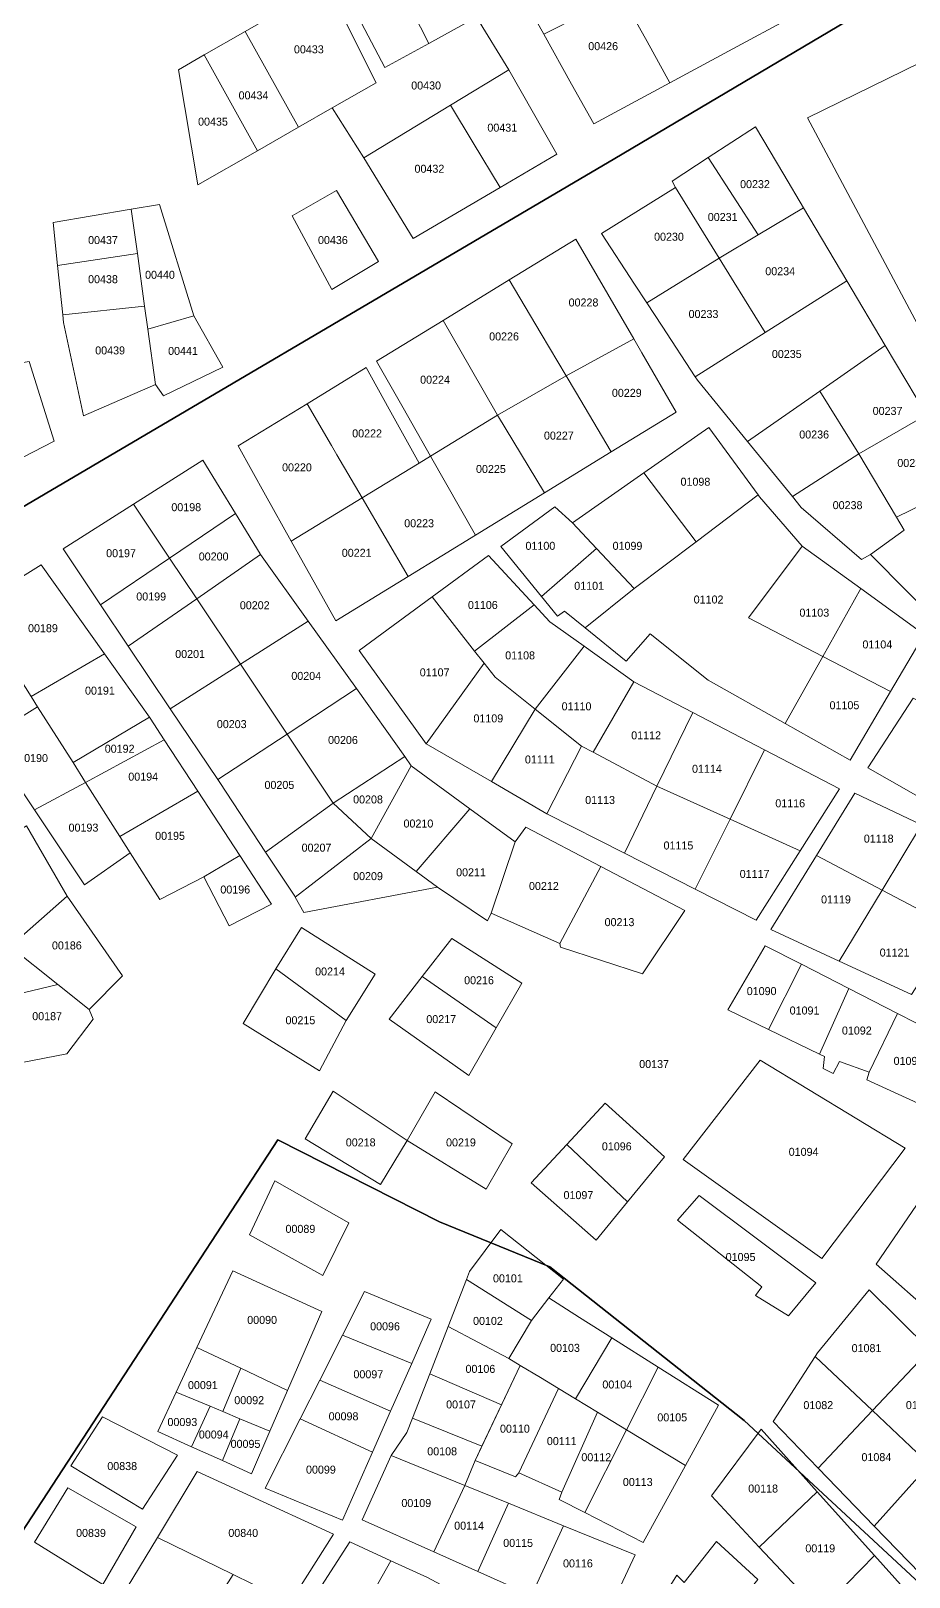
# Model space of a CAD drawing. Header units: metres. Extents: x 245225 to 248406, y 1633796 to 1637634.
# Drawn here: x 247162.7 to 247327.2, y 1635760.9 to 1636050.7 of the extents above; entities that cross this region are included whole.
import ezdxf
from ezdxf.enums import TextEntityAlignment as Align

# ---------------------------------------------------------------- set-up
doc = ezdxf.new("R2010")
doc.units = ezdxf.units.M
doc.header["$MEASUREMENT"] = 0
doc.layers.add('historique_numero_parcelle', color=7, linetype='Continuous')
doc.layers.add('limites_sections', color=7, linetype='Continuous')
doc.layers.add('LIMITES_PARCELLES', color=7, linetype='Continuous', lineweight=0, true_color=0xffffff)
doc.styles.add('Style-FANCY', font='FANCY.shx')

msp = doc.modelspace()

# ---------------------------------------------------------------- linework, layer by layer
at = {"layer": 'limites_parcelles', "flags": 128}
for points in [[(247294.962, 1636047.767), (247282.394, 1636040.986), (247278.127, 1636048.706), (247273.282, 1636057.472), (247284.586, 1636066.273), (247302.214, 1636077.021), (247304.04, 1636052.666), (247294.962, 1636047.767)], [(247237.224, 1636048.36), (247246.163, 1636053.261), (247252.248, 1636043.405), (247241.329, 1636036.791), (247225.062, 1636026.935), (247219.138, 1636036.277), (247227.363, 1636041.004), (247218.137, 1636059.456), (247219.638, 1636061.728), (247229.031, 1636043.868), (247237.224, 1636048.36)], [(247219.138, 1636036.277), (247212.838, 1636032.655), (247202.842, 1636050.629), (247218.137, 1636059.456), (247227.363, 1636041.004), (247219.138, 1636036.277)], [(247282.394, 1636040.986), (247268.123, 1636033.285), (247263.971, 1636040.759), (247258.796, 1636050.074), (247273.282, 1636057.472), (247278.127, 1636048.706), (247282.394, 1636040.986)], [(247353.143, 1636012.295), (247342.12, 1636003.819), (247328.779, 1635995.775), (247308.191, 1636034.442), (247332.268, 1636046.216), (247353.143, 1636012.295)], [(247250.635, 1636021.367), (247245.571, 1636029.761), (247241.329, 1636036.791), (247252.248, 1636043.405), (247261.244, 1636027.597), (247250.635, 1636021.367)], [(247250.635, 1636021.367), (247234.322, 1636011.788), (247225.062, 1636026.935), (247241.329, 1636036.791), (247245.571, 1636029.761), (247250.635, 1636021.367)], [(247298.946, 1636012.489), (247289.579, 1636026.965), (247298.401, 1636032.722), (247303.706, 1636023.779), (247307.399, 1636017.552), (247298.946, 1636012.489)], [(247298.946, 1636012.489), (247291.631, 1636008.108), (247289.486, 1636011.581), (247287.873, 1636014.191), (247283.452, 1636021.345), (247282.791, 1636022.536), (247289.579, 1636026.965), (247298.946, 1636012.489)], [(247291.631, 1636008.108), (247278.065, 1635999.741), (247275.771, 1636003.25), (247269.562, 1636012.746), (247283.452, 1636021.345), (247287.873, 1636014.191), (247289.486, 1636011.581), (247291.631, 1636008.108)], [(247193.246, 1635997.302), (247184.642, 1635994.802), (247184.043, 1635999.143), (247182.686, 1636008.971), (247181.536, 1636017.307), (247186.83, 1636018.204), (247193.246, 1635997.302)], [(247315.511, 1636003.875), (247300.237, 1635994.182), (247294.445, 1636003.555), (247291.631, 1636008.108), (247298.946, 1636012.489), (247307.399, 1636017.552), (247315.511, 1636003.875)], [(247275.639, 1635992.99), (247262.982, 1635986.054), (247258.315, 1635993.938), (247252.328, 1636004.053), (247264.799, 1636011.7), (247270.782, 1636001.373), (247275.639, 1635992.99)], [(247300.237, 1635994.182), (247287.123, 1635985.888), (247280.932, 1635995.356), (247278.065, 1635999.741), (247291.631, 1636008.108), (247294.445, 1636003.555), (247300.237, 1635994.182)], [(247258.315, 1635993.938), (247262.982, 1635986.054), (247250.124, 1635978.677), (247244.99, 1635987.647), (247239.946, 1635996.461), (247252.328, 1636004.053), (247258.315, 1635993.938)], [(247322.707, 1635991.743), (247310.447, 1635983.213), (247296.898, 1635973.786), (247287.553, 1635985.229), (247287.123, 1635985.888), (247300.237, 1635994.182), (247315.511, 1636003.875), (247322.707, 1635991.743)], [(247184.642, 1635994.802), (247186.074, 1635984.431), (247172.608, 1635978.582), (247168.838, 1635996.045), (247168.692, 1635997.477), (247184.043, 1635999.143), (247184.642, 1635994.802)], [(247186.074, 1635984.431), (247184.642, 1635994.802), (247193.246, 1635997.302), (247198.67, 1635987.711), (247187.557, 1635982.287), (247186.074, 1635984.431)], [(247250.124, 1635978.677), (247237.566, 1635971.007), (247232.43, 1635980.058), (247227.464, 1635988.807), (247239.946, 1635996.461), (247244.99, 1635987.647), (247250.124, 1635978.677)], [(247283.585, 1635979.276), (247271.417, 1635971.804), (247264.72, 1635983.117), (247262.982, 1635986.054), (247275.639, 1635992.99), (247277.167, 1635990.353), (247283.585, 1635979.276)], [(247151.303, 1635965.702), (247148.435, 1635979.389), (247147.01, 1635986.189), (247162.422, 1635988.769), (247167.118, 1635973.82), (247151.303, 1635965.702)], [(247235.44, 1635969.709), (247224.776, 1635963.195), (247220.048, 1635971.277), (247219.02, 1635973.034), (247214.458, 1635980.833), (247225.501, 1635987.604), (247229.833, 1635979.803), (247235.44, 1635969.709)], [(247264.72, 1635983.117), (247271.417, 1635971.804), (247258.931, 1635964.136), (247250.124, 1635978.677), (247262.982, 1635986.054), (247264.72, 1635983.117)], [(247224.776, 1635963.195), (247211.493, 1635955.083), (247206.694, 1635963.707), (247201.564, 1635972.926), (247214.458, 1635980.833), (247219.02, 1635973.034), (247220.048, 1635971.277), (247224.776, 1635963.195)], [(247305.364, 1635963.421), (247317.805, 1635971.427), (247324.838, 1635959.559), (247326.272, 1635957.14), (247319.965, 1635952.553), (247318.245, 1635951.627), (247307, 1635961.417), (247305.364, 1635963.421)], [(247245.98, 1635956.183), (247233.397, 1635948.456), (247224.776, 1635963.195), (247235.44, 1635969.709), (247237.566, 1635971.007), (247245.98, 1635956.183)], [(247287.322, 1635954.968), (247275.71, 1635946.199), (247268.652, 1635953.706), (247264.138, 1635958.506), (247277.521, 1635967.868), (247287.322, 1635954.968)], [(247340.495, 1635945.298), (247333.856, 1635938.53), (247319.965, 1635952.553), (247326.272, 1635957.14), (247324.838, 1635959.559), (247338.493, 1635966.288), (247347.482, 1635952.421), (247340.495, 1635945.298)], [(247307.133, 1635954.141), (247297.088, 1635940.696), (247311.009, 1635933.462), (247303.966, 1635920.894), (247289.538, 1635929.005), (247278.69, 1635937.737), (247274.192, 1635932.577), (247266.532, 1635938.828), (247275.71, 1635946.199), (247287.322, 1635954.968), (247298.944, 1635963.743), (247299.195, 1635963.401), (247307.133, 1635954.141)], [(247205.747, 1635952.571), (247193.796, 1635944.287), (247188.719, 1635951.901), (247201.062, 1635960.243), (247205.665, 1635952.685), (247205.747, 1635952.571)], [(247268.652, 1635953.706), (247258.344, 1635944.685), (247250.726, 1635954.049), (247260.874, 1635961.501), (247264.138, 1635958.506), (247268.652, 1635953.706)], [(247258.344, 1635944.685), (247268.652, 1635953.706), (247275.71, 1635946.199), (247266.532, 1635938.828), (247262.682, 1635941.97), (247261.336, 1635941.008), (247258.344, 1635944.685)], [(247152.109, 1635942.813), (247162.772, 1635925.975), (247163.999, 1635924.036), (247155.094, 1635918.523), (247142.981, 1635940.564), (247150.125, 1635944.532), (247152.109, 1635942.813)], [(247245.827, 1635934.491), (247247.625, 1635932.199), (247236.753, 1635917.099), (247224.186, 1635934.561), (247237.886, 1635944.621), (247245.827, 1635934.491)], [(247266.36, 1635935.374), (247257.196, 1635923.586), (247249.675, 1635929.583), (247247.625, 1635932.199), (247245.827, 1635934.491), (247256.964, 1635943.162), (247259.904, 1635939.985), (247266.36, 1635935.374)], [(247184.928, 1635922.083), (247170.628, 1635913.569), (247163.999, 1635924.036), (247162.772, 1635925.975), (247176.515, 1635933.937), (247184.928, 1635922.083)], [(247275.647, 1635928.741), (247268.023, 1635915.521), (247265.867, 1635916.672), (247257.196, 1635923.586), (247266.36, 1635935.374), (247275.647, 1635928.741)], [(247257.196, 1635923.586), (247248.982, 1635910.019), (247236.753, 1635917.099), (247247.625, 1635932.199), (247249.675, 1635929.583), (247257.196, 1635923.586)], [(247286.718, 1635922.958), (247279.978, 1635909.142), (247279.943, 1635909.158), (247268.023, 1635915.521), (247275.647, 1635928.741), (247286.718, 1635922.958)], [(247232.788, 1635914.713), (247219.327, 1635905.996), (247210.707, 1635918.924), (247223.685, 1635927.458), (247232.785, 1635914.718), (247232.788, 1635914.713)], [(247170.628, 1635913.569), (247172.964, 1635909.88), (247163.41, 1635904.74), (247159.121, 1635911.195), (247155.094, 1635918.523), (247163.999, 1635924.036), (247170.628, 1635913.569)], [(247187.718, 1635917.818), (247172.964, 1635909.88), (247170.628, 1635913.569), (247184.928, 1635922.083), (247185.05, 1635921.911), (247187.718, 1635917.818)], [(247219.327, 1635905.996), (247206.687, 1635896.816), (247198.124, 1635909.823), (247197.74, 1635910.396), (247210.707, 1635918.924), (247219.327, 1635905.996)], [(247268.023, 1635915.521), (247279.943, 1635909.158), (247279.978, 1635909.142), (247273.864, 1635896.611), (247259.375, 1635904.002), (247265.867, 1635916.672), (247268.023, 1635915.521)], [(247179.395, 1635899.724), (247181.346, 1635896.643), (247172.747, 1635890.69), (247163.41, 1635904.74), (247172.964, 1635909.88), (247179.395, 1635899.724)], [(247201.841, 1635896.152), (247195.104, 1635892.145), (247186.902, 1635887.912), (247181.346, 1635896.643), (247179.395, 1635899.724), (247193.981, 1635908.21), (247201.841, 1635896.152)], [(247226.471, 1635899.328), (247212.231, 1635888.375), (247212.147, 1635888.524), (247206.687, 1635896.816), (247219.327, 1635905.996), (247226.471, 1635899.328)], [(247253.422, 1635898.71), (247248.924, 1635885.349), (247248.263, 1635883.894), (247238.87, 1635890.244), (247234.856, 1635893.185), (247244.937, 1635904.944), (247253.422, 1635898.71)], [(247169.545, 1635888.56), (247158.852, 1635879.127), (247167.786, 1635871.99), (247158.19, 1635869.668), (247145.41, 1635891.838), (247149.331, 1635894.169), (247161.903, 1635901.697), (247169.545, 1635888.56)], [(247234.856, 1635893.185), (247238.87, 1635890.244), (247213.867, 1635885.481), (247212.231, 1635888.375), (247226.471, 1635899.328), (247234.856, 1635893.185)], [(247269.464, 1635894.116), (247261.756, 1635879.66), (247248.924, 1635885.349), (247253.422, 1635898.71), (247255.406, 1635901.489), (247269.464, 1635894.116)], [(247261.756, 1635879.66), (247269.464, 1635894.116), (247285.172, 1635885.878), (247277.235, 1635873.972), (247261.889, 1635878.999), (247261.756, 1635879.66)], [(247173.673, 1635867.287), (247167.786, 1635871.99), (247158.852, 1635879.127), (247169.545, 1635888.56), (247179.917, 1635873.637), (247173.673, 1635867.287)], [(247173.673, 1635867.287), (247174.414, 1635865.488), (247169.457, 1635858.972), (247161.101, 1635857.365), (247158.953, 1635866.446), (247158.19, 1635869.668), (247167.786, 1635871.99), (247173.673, 1635867.287)], [(247310.388, 1635858.965), (247315.893, 1635871.256), (247325.044, 1635866.57), (247319.7, 1635855.583), (247314.144, 1635857.568), (247312.953, 1635855.319), (247311.101, 1635856.245), (247311.366, 1635858.494), (247310.388, 1635858.965)], [(247319.7, 1635855.583), (247325.044, 1635866.57), (247338.75, 1635859.552), (247332.533, 1635848.043), (247319.303, 1635854.128), (247319.7, 1635855.583)], [(247309.696, 1635816.103), (247304.616, 1635809.912), (247298.424, 1635813.722), (247299.615, 1635815.31), (247283.819, 1635827.851), (247287.867, 1635832.455), (247309.696, 1635816.103)], [(247259.716, 1635813.246), (247256.488, 1635809.039), (247244.31, 1635816.707), (247244.899, 1635818.22), (247250.72, 1635826.052), (247262.467, 1635816.738), (247259.716, 1635813.246)], [(247210.803, 1635795.924), (247202.029, 1635800.063), (247193.816, 1635803.938), (247200.551, 1635818.356), (247217.19, 1635810.703), (247210.803, 1635795.924)], [(247271.504, 1635805.78), (247264.702, 1635794.35), (247261.519, 1635796.28), (247258.177, 1635798.305), (247254.375, 1635800.61), (247252.254, 1635801.895), (247256.488, 1635809.039), (247259.716, 1635813.246), (247265.491, 1635809.588), (247271.504, 1635805.78)], [(247331.073, 1635803.528), (247320.328, 1635792.134), (247309.627, 1635802.291), (247310.043, 1635802.931), (247319.679, 1635814.748), (247331.073, 1635803.528)], [(247250.878, 1635793.225), (247237.415, 1635799.005), (247240.887, 1635807.92), (247252.254, 1635801.895), (247254.375, 1635800.61), (247250.878, 1635793.225)], [(247202.029, 1635800.063), (247198.705, 1635791.933), (247196.295, 1635792.941), (247189.924, 1635795.605), (247193.816, 1635803.938), (247202.029, 1635800.063)], [(247280.197, 1635800.274), (247274.281, 1635788.543), (247268.833, 1635791.846), (247264.702, 1635794.35), (247271.504, 1635805.78), (247280.197, 1635800.274)], [(247258.177, 1635798.305), (247261.519, 1635796.28), (247254.106, 1635780.438), (247253.471, 1635779.697), (247245.939, 1635782.796), (247254.375, 1635800.61), (247258.177, 1635798.305)], [(247210.803, 1635795.924), (247207.491, 1635788.26), (247201.884, 1635790.604), (247198.705, 1635791.933), (247202.029, 1635800.063), (247210.803, 1635795.924)], [(247264.702, 1635794.35), (247268.833, 1635791.846), (247262.15, 1635776.839), (247254.106, 1635780.438), (247261.519, 1635796.28), (247264.702, 1635794.35)], [(247198.705, 1635791.933), (247201.884, 1635790.604), (247198.587, 1635782.759), (247192.828, 1635785.361), (247196.295, 1635792.941), (247198.705, 1635791.933)], [(247274.281, 1635788.543), (247266.457, 1635773.028), (247261.659, 1635775.49), (247262.15, 1635776.839), (247268.833, 1635791.846), (247274.281, 1635788.543)], [(247247.193, 1635785.445), (247245.939, 1635782.796), (247244.019, 1635778.083), (247230.188, 1635783.718), (247233.151, 1635788.058), (247234.194, 1635790.733), (247247.193, 1635785.445)], [(247219.402, 1635768.949), (247211.296, 1635756.152), (247200.598, 1635761.413), (247186.443, 1635768.374), (247193.9, 1635780.729), (247208.549, 1635773.962), (247219.402, 1635768.949)], [(247269.753, 1635751.943), (247263.102, 1635754.508), (247256.503, 1635757.462), (247262.469, 1635770.567), (247275.908, 1635765.092), (247269.981, 1635752.392), (247269.753, 1635751.943)], [(247298.834, 1635760.475), (247289.82, 1635749.167), (247280.695, 1635756.454), (247283.717, 1635761.259), (247285.04, 1635759.936), (247291.125, 1635767.609), (247298.834, 1635760.475)], [(247222.567, 1635750.609), (247230.121, 1635763.997), (247236.975, 1635760.832), (247239.409, 1635759.562), (247231.048, 1635746.439), (247222.567, 1635750.609)]]:
    msp.add_lwpolyline(points, close=True, dxfattribs=at)
at = {"layer": 'limites_parcelles'}
for points in [[(247237.224, 1636048.36), (247228.043, 1636066.504), (247236.862, 1636071.516), (247246.163, 1636053.261)], [(247237.224, 1636048.36), (247229.031, 1636043.868), (247219.638, 1636061.728), (247228.043, 1636066.504)], [(247273.282, 1636057.472), (247258.796, 1636050.074), (247254.656, 1636057.526), (247268.923, 1636065.361)], [(247212.838, 1636032.655), (247205.154, 1636028.239), (247195.216, 1636046.227), (247202.842, 1636050.629)], [(247205.154, 1636028.239), (247194.007, 1636021.832), (247190.356, 1636043.422), (247195.216, 1636046.227)], [(247227.84, 1636007.488), (247219.109, 1636002.263), (247211.634, 1636016.021), (247219.969, 1636020.784)], [(247182.686, 1636008.971), (247167.745, 1636006.749), (247166.92, 1636014.83), (247181.536, 1636017.307)], [(247184.043, 1635999.143), (247168.692, 1635997.477), (247167.745, 1636006.749), (247182.686, 1636008.971)], [(247330.416, 1635978.747), (247317.805, 1635971.427), (247310.447, 1635983.213), (247322.707, 1635991.743)], [(247317.805, 1635971.427), (247305.364, 1635963.421), (247296.898, 1635973.786), (247310.447, 1635983.213)], [(247258.931, 1635964.136), (247245.98, 1635956.183), (247237.566, 1635971.007), (247250.124, 1635978.677)], [(247338.493, 1635966.288), (247324.838, 1635959.559), (247317.805, 1635971.427), (247330.416, 1635978.747)], [(247298.944, 1635963.743), (247287.322, 1635954.968), (247277.521, 1635967.868), (247289.67, 1635976.366)], [(247201.062, 1635960.243), (247188.719, 1635951.901), (247181.971, 1635962.022), (247194.949, 1635970.28)], [(247233.397, 1635948.456), (247219.82, 1635940.118), (247211.493, 1635955.083), (247224.776, 1635963.195)], [(247188.719, 1635951.901), (247175.772, 1635943.15), (247168.755, 1635953.612), (247181.971, 1635962.022)], [(247318.14, 1635946.187), (247311.009, 1635933.462), (247297.088, 1635940.696), (247307.133, 1635954.141)], [(247193.796, 1635944.287), (247180.971, 1635935.398), (247175.772, 1635943.15), (247188.719, 1635951.901)], [(247214.662, 1635940.089), (247201.978, 1635932.016), (247193.796, 1635944.287), (247205.747, 1635952.571)], [(247256.964, 1635943.162), (247245.827, 1635934.491), (247237.886, 1635944.621), (247248.44, 1635952.371)], [(247176.515, 1635933.937), (247162.772, 1635925.975), (247152.109, 1635942.813), (247164.677, 1635950.618)], [(247323.689, 1635926.873), (247311.009, 1635933.462), (247318.14, 1635946.187), (247330.019, 1635937.604)], [(247201.978, 1635932.016), (247188.844, 1635923.659), (247180.971, 1635935.398), (247193.796, 1635944.287)], [(247223.685, 1635927.458), (247210.707, 1635918.924), (247201.978, 1635932.016), (247214.662, 1635940.089)], [(247210.707, 1635918.924), (247197.74, 1635910.396), (247188.844, 1635923.659), (247201.978, 1635932.016)], [(247323.689, 1635926.873), (247316.128, 1635914.056), (247303.966, 1635920.894), (247311.009, 1635933.462)], [(247340.985, 1635919.024), (247332.064, 1635905.397), (247319.436, 1635912.601), (247327.933, 1635925.63)], [(247265.867, 1635916.672), (247259.375, 1635904.002), (247248.982, 1635910.019), (247257.196, 1635923.586)], [(247300.105, 1635915.966), (247293.666, 1635902.976), (247279.978, 1635909.142), (247286.718, 1635922.958)], [(247193.981, 1635908.21), (247179.395, 1635899.724), (247172.964, 1635909.88), (247187.718, 1635917.818)], [(247233.975, 1635912.998), (247226.471, 1635899.328), (247219.327, 1635905.996), (247232.788, 1635914.713)], [(247306.801, 1635897.058), (247293.666, 1635902.976), (247300.105, 1635915.966), (247314.144, 1635908.632)], [(247244.937, 1635904.944), (247234.856, 1635893.185), (247226.471, 1635899.328), (247233.975, 1635912.998)], [(247293.666, 1635902.976), (247287.151, 1635889.833), (247273.864, 1635896.611), (247279.978, 1635909.142)], [(247329.49, 1635901.885), (247322.12, 1635889.68), (247309.844, 1635896.144), (247317.054, 1635907.839)], [(247306.801, 1635897.058), (247298.534, 1635884.026), (247287.151, 1635889.833), (247293.666, 1635902.976)], [(247343.91, 1635895.271), (247335.67, 1635882.543), (247322.12, 1635889.68), (247329.49, 1635901.885)], [(247195.104, 1635892.145), (247201.841, 1635896.152), (247207.778, 1635887.046), (247199.867, 1635883.017)], [(247322.12, 1635889.68), (247314.098, 1635876.395), (247301.312, 1635882.306), (247309.844, 1635896.144)], [(247335.67, 1635882.543), (247327.638, 1635870.135), (247314.098, 1635876.395), (247322.12, 1635889.68)], [(247227.225, 1635873.955), (247221.773, 1635865.256), (247208.598, 1635874.907), (247213.394, 1635882.69)], [(247249.891, 1635863.89), (247236.031, 1635873.477), (247241.582, 1635880.586), (247254.679, 1635872.252)], [(247307.027, 1635875.795), (247300.89, 1635863.54), (247293.242, 1635867.225), (247300.253, 1635879.263)], [(247315.893, 1635871.256), (247310.388, 1635858.965), (247300.89, 1635863.54), (247307.027, 1635875.795)], [(247221.773, 1635865.256), (247216.758, 1635855.784), (247202.471, 1635864.674), (247208.598, 1635874.907)], [(247249.891, 1635863.89), (247244.757, 1635854.922), (247229.808, 1635865.505), (247236.031, 1635873.477)], [(247326.447, 1635841.296), (247310.837, 1635820.658), (247284.908, 1635839.179), (247299.327, 1635857.832)], [(247233.178, 1635842.76), (247228.177, 1635834.479), (247214.101, 1635843.051), (247219.324, 1635851.976)], [(247233.178, 1635842.76), (247238.447, 1635851.862), (247252.836, 1635842.099), (247247.968, 1635833.632)], [(247274.45, 1635831.251), (247263.108, 1635842.034), (247270.289, 1635849.762), (247281.402, 1635839.708)], [(247274.45, 1635831.251), (247268.569, 1635824.098), (247256.399, 1635834.813), (247263.108, 1635842.034)], [(247222.262, 1635827.294), (247217.409, 1635817.453), (247203.701, 1635825.099), (247208.43, 1635835.225)], [(247341.489, 1635822.604), (247332.169, 1635809.692), (247321.023, 1635819.6), (247330.34, 1635833.183)], [(247256.488, 1635809.039), (247252.254, 1635801.895), (247240.887, 1635807.92), (247244.31, 1635816.707)], [(247234.041, 1635800.988), (247221.071, 1635806.26), (247225.214, 1635814.476), (247237.702, 1635809.29)], [(247234.041, 1635800.988), (247230.099, 1635792.051), (247216.837, 1635797.865), (247221.071, 1635806.26)], [(247341.243, 1635793.513), (247330.982, 1635782.022), (247320.328, 1635792.134), (247331.073, 1635803.528)], [(247320.328, 1635792.134), (247310.162, 1635781.353), (247301.709, 1635790.099), (247309.627, 1635802.291)], [(247230.099, 1635792.051), (247226.71, 1635784.365), (247213.18, 1635790.613), (247216.837, 1635797.865)], [(247247.193, 1635785.445), (247234.194, 1635790.733), (247237.415, 1635799.005), (247250.878, 1635793.225)], [(247285.296, 1635781.866), (247274.281, 1635788.543), (247280.197, 1635800.274), (247291.466, 1635793.138)], [(247196.295, 1635792.941), (247192.828, 1635785.361), (247186.479, 1635788.23), (247189.924, 1635795.605)], [(247330.982, 1635782.022), (247320.672, 1635770.478), (247310.162, 1635781.353), (247320.328, 1635792.134)], [(247190.196, 1635783.798), (247183.635, 1635773.638), (247170.194, 1635781.787), (247176.12, 1635790.994)], [(247198.587, 1635782.759), (247201.884, 1635790.604), (247207.491, 1635788.26), (247204.047, 1635780.292)], [(247226.71, 1635784.365), (247221.086, 1635771.614), (247206.629, 1635777.621), (247213.18, 1635790.613)], [(247285.296, 1635781.866), (247277.39, 1635767.42), (247266.457, 1635773.028), (247274.281, 1635788.543)], [(247309.988, 1635776.907), (247299.136, 1635766.566), (247290.17, 1635776.15), (247299.46, 1635788.643)], [(247244.019, 1635778.083), (247238.161, 1635765.67), (247224.791, 1635771.653), (247230.188, 1635783.718)], [(247340.551, 1635772.94), (247329.274, 1635761.578), (247320.672, 1635770.478), (247330.982, 1635782.022)], [(247182.47, 1635770.357), (247176.226, 1635759.562), (247163.42, 1635767.499), (247169.665, 1635777.659)], [(247252.15, 1635774.771), (247246.439, 1635761.966), (247238.161, 1635765.67), (247244.019, 1635778.083)], [(247262.469, 1635770.567), (247256.503, 1635757.462), (247246.439, 1635761.966), (247252.15, 1635774.771)], [(247320.698, 1635764.968), (247310.464, 1635754.456), (247299.136, 1635766.566), (247309.988, 1635776.907)], [(247200.598, 1635761.413), (247193.138, 1635749.639), (247179.719, 1635757.234), (247186.443, 1635768.374)], [(247230.121, 1635763.997), (247222.567, 1635750.609), (247214.23, 1635754.709), (247222.473, 1635767.531)], [(247333.736, 1635750.434), (247323.876, 1635740.118), (247310.464, 1635754.456), (247320.698, 1635764.968)], [(247211.296, 1635756.152), (247203.467, 1635743.793), (247193.138, 1635749.639), (247200.598, 1635761.413)]]:
    msp.add_3dface(points, dxfattribs=at)
at = {"layer": 'limites_sections', "flags": 128}
for points in [[(247697.695, 1636290.674), (247546.68, 1636188.471), (247452.105, 1636133.557), (247272.106, 1636026.778), (247023.465, 1635880.339), (246941.436, 1635834.968), (246921.811, 1635824.113), (246830.429, 1635922.573), (246816.271, 1635945.097), (246770.581, 1635972.769), (246733.387, 1635988.616), (246721.079, 1635993.322), (246671.487, 1636023.729), (246649.044, 1636048.706), (246628.41, 1636063.909), (246613.569, 1636078.027), (246595.877, 1636096.663), (246620.2, 1636120.986), (246673.764, 1636188.884), (246708.467, 1636259.799)], [(247688.8371, 1635742.8119), (247407.794584, 1635646.540732), (247359.67, 1635703.852), (247358.082, 1635722.505), (247348.226, 1635742.018), (247296.302, 1635790.305), (247259.922, 1635819.078), (247239.243, 1635827.517), (247208.989, 1635842.891), (247157.176, 1635763.416), (247116.137, 1635700.429), (247008.98, 1635752.684), (246962.593, 1635800.671), (246941.436, 1635834.968), (247023.465, 1635880.339), (247272.106, 1636026.778), (247452.105, 1636133.557), (247546.68, 1636188.471), (247697.695, 1636290.674)], [(246830.429, 1635922.573), (246921.811, 1635824.113), (246941.436, 1635834.968), (246941.436, 1635834.968), (246962.593, 1635800.671), (247008.98, 1635752.684), (247116.137, 1635700.429), (247157.176, 1635763.416), (247208.989, 1635842.891), (247239.243, 1635827.517), (247259.922, 1635819.078), (247296.302, 1635790.305), (247348.226, 1635742.018), (247358.082, 1635722.505), (247359.67, 1635703.852), (247422.045, 1635629.57), (247417.621, 1635623.631), (247450.488, 1635588.229), (247542.1, 1635510.838)]]:
    msp.add_lwpolyline(points, dxfattribs=at)

# ---------------------------------------------------------------- texts
at = {"layer": 'historique_numero_parcelle', "style": 'Style-FANCY'}
for s, p in [('00433', (247214.788856, 1636047.257544)), ('00426', (247269.900027, 1636047.854305)), ('00430', (247236.746111, 1636040.481419)), ('00434', (247204.425852, 1636038.633385)), ('00435', (247196.833156, 1636033.705294)), ('00431', (247251.008066, 1636032.57594)), ('00432', (247237.361735, 1636024.875798)), ('00232', (247298.330037, 1636021.991038)), ('00231', (247292.276901, 1636015.830925)), ('00437', (247176.239069, 1636011.511469)), ('00436', (247219.288774, 1636011.511469)), ('00230', (247282.222539, 1636012.134857)), ('00234', (247303.049432, 1636005.666738)), ('00438', (247176.239069, 1636004.178001)), ('00440', (247186.909884, 1636004.999349)), ('00228', (247266.217636, 1635999.814631)), ('00233', (247288.686058, 1635997.658591)), ('00439', (247177.572921, 1635990.831089)), ('00226', (247251.341284, 1635993.449181)), ('00441', (247191.219252, 1635990.72842)), ('00235', (247304.280578, 1635990.163787)), ('00224', (247238.414247, 1635985.338365)), ('00229', (247274.322683, 1635982.87432)), ('00237', (247323.158156, 1635979.486257)), ('00222', (247225.692401, 1635975.276847)), ('00227', (247261.600837, 1635974.866173)), ('00236', (247309.410355, 1635975.07151)), ('00220', (247212.560173, 1635968.911396)), ('00225', (247248.878991, 1635968.603391)), ('00239', (247327.774955, 1635969.732745)), ('01098', (247287.176018, 1635966.219046)), ('00238', (247315.668682, 1635961.827266)), ('00198', (247191.829464, 1635961.448676)), ('00223', (247235.438977, 1635958.439204)), ('01100', (247258.141483, 1635954.206826)), ('01099', (247274.454172, 1635954.206826)), ('00197', (247179.620595, 1635952.824518)), ('00200', (247196.95924, 1635952.208506)), ('00221', (247223.743086, 1635952.895102)), ('00199', (247185.26335, 1635944.713702)), ('01101', (247267.272485, 1635946.712021)), ('00202', (247204.653905, 1635943.071005)), ('01106', (247247.368952, 1635943.118622)), ('01102', (247289.638311, 1635944.145307)), ('01103', (247309.439249, 1635941.681262)), ('00189', (247164.99432, 1635938.765343)), ('01104', (247321.237735, 1635935.726486)), ('00201', (247192.547632, 1635933.933504)), ('01108', (247254.345448, 1635933.673115)), ('01107', (247238.340545, 1635930.49039)), ('00191', (247175.664255, 1635927.061128)), ('00204', (247214.297885, 1635929.826762)), ('01110', (247264.912788, 1635924.12494)), ('01105', (247315.082003, 1635924.330277)), ('01109', (247248.394908, 1635921.866231)), ('00203', (247200.344893, 1635920.791929)), ('01112', (247277.942421, 1635918.683506)), ('00192', (247179.357694, 1635916.178261)), ('00206', (247221.171786, 1635917.814541)), ('00190', (247163.1476, 1635914.432896)), ('01111', (247258.038887, 1635914.16609)), ('00194', (247183.769302, 1635910.942165)), ('01114', (247289.330525, 1635912.420725)), ('00205', (247209.270704, 1635909.39572)), ('00208', (247225.865531, 1635906.675003)), ('01113', (247269.324396, 1635906.568617)), ('01116', (247304.925045, 1635905.952606)), ('00193', (247172.586389, 1635901.393989)), ('00210', (247235.30432, 1635902.157587)), ('00195', (247188.796483, 1635899.853961)), ('01115', (247283.995557, 1635898.047127)), ('01118', (247321.494224, 1635899.330484)), ('00207', (247216.221551, 1635897.64017)), ('00209', (247225.865531, 1635892.301406)), ('00211', (247245.153491, 1635893.020085)), ('01117', (247298.256336, 1635892.708362)), ('00196', (247201.005352, 1635889.792443)), ('00212', (247258.798697, 1635890.453372)), ('01119', (247313.491772, 1635887.934275)), ('00213', (247272.95688, 1635883.677247)), ('00186', (247169.471882, 1635879.312917)), ('01121', (247324.469494, 1635877.975425)), ('00214', (247218.747966, 1635874.430661)), ('00216', (247246.653951, 1635872.787964)), ('01090', (247299.576337, 1635870.755626)), ('01091', (247307.608102, 1635867.118226)), ('00187', (247165.778443, 1635866.054007)), ('00215', (247213.207808, 1635865.293159)), ('00217', (247239.574859, 1635865.498496)), ('01092', (247317.398647, 1635863.36349)), ('01093', (247327.07194, 1635857.672719)), ('00137', (247279.43904, 1635857.082159)), ('00218', (247224.493316, 1635842.398072)), ('00219', (247243.268298, 1635842.398072)), ('01096', (247272.447147, 1635841.656424)), ('01094', (247307.432224, 1635840.629739)), ('01097', (247265.26546, 1635832.518923)), ('00089', (247213.204235, 1635826.193859)), ('01095', (247295.633737, 1635820.917377)), ('00101', (247252.05875, 1635816.916731)), ('00090', (247206.040105, 1635809.128925)), ('00102', (247248.32533, 1635808.939631)), ('00096', (247229.05281, 1635807.929872)), ('00103', (247262.754494, 1635803.890834)), ('01081', (247319.212389, 1635803.83773)), ('00106', (247246.912684, 1635799.952773)), ('00091', (247194.940748, 1635796.910836)), ('00097', (247225.92481, 1635798.943013)), ('00104', (247272.542108, 1635797.02447)), ('00092', (247203.618427, 1635794.083509)), ('00098', (247221.283261, 1635791.06689)), ('00107', (247243.280168, 1635793.288361)), ('00105', (247282.834239, 1635790.864938)), ('01082', (247310.183982, 1635793.1602)), ('01083', (247329.369347, 1635793.1602)), ('00093', (247191.10113, 1635789.987949)), ('00110', (247253.370492, 1635788.744443)), ('00094', (247196.975287, 1635787.651666)), ('00095', (247202.924754, 1635785.899453)), ('00111', (247262.149074, 1635786.421997)), ('00108', (247239.748554, 1635784.503454)), ('00112', (247268.606882, 1635783.392718)), ('01084', (247321.059109, 1635783.406688)), ('00838', (247179.838197, 1635781.736187)), ('00099', (247217.045324, 1635781.070272)), ('00113', (247276.376431, 1635778.747825)), ('00118', (247299.855355, 1635777.523492)), ('00109', (247234.905198, 1635774.809763)), ('00114', (247244.793716, 1635770.568774)), ('00839', (247173.989741, 1635769.207816)), ('00840', (247202.500964, 1635769.207816)), ('00115', (247253.975911, 1635767.337544)), ('00119', (247310.551099, 1635766.315162)), ('00116', (247265.176171, 1635763.500458))]:
    msp.add_text(s, height=1.499994, dxfattribs=at).set_placement(p, align=Align.MIDDLE_CENTER)

doc.saveas('drawing.dxf')
